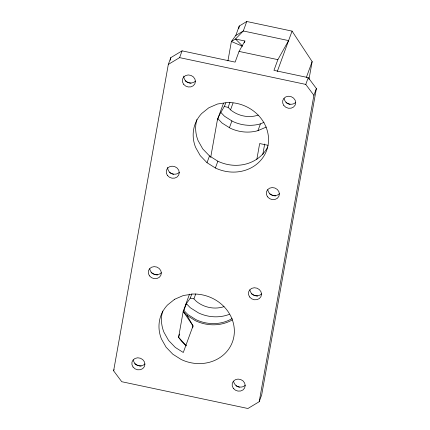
<?xml version="1.0" encoding="UTF-8"?>
<svg xmlns="http://www.w3.org/2000/svg" width="430" height="430" viewBox="0 0 430 430"><rect width="100%" height="100%" fill="white"/><g stroke="black" fill="none" stroke-linecap="round" stroke-linejoin="round"><path stroke-width="0.64" d="M242.316 46.171L231.394 41.479L235.785 35.502L243.305 30.982L288.594 40.597L277.871 59.652L273.958 70.353L308.251 77.636L316.378 88.532L261.676 394.95L259.193 401.722L247.911 408.5L121.749 381.716L113.622 370.821L168.323 64.409L170.807 57.631L182.089 50.853L235.135 62.114L239.053 51.412L244.906 41.011L235.495 39.017L231.394 41.479L227.927 60.883M170.334 60.275L170.807 57.631M186.174 345.908L181.535 341.269L178.579 337.308L183.196 311.433L189.528 294.125M210.684 157.461L217.386 119.927L223.498 103.221M238.795 28.584L239.252 26.02L246.777 21.5L292.067 31.116L312.142 61.608L308.971 79.378M192.683 327.843L193.027 325.886L187.023 315.421L183.196 311.433L183.906 310.428L186.383 303.655L190.329 307.762L198.407 312.868A36.792 33.126 20.1 0 0 229.351 314.335M256.839 159.363L259.661 143.545L268.073 145.329M262.8 154.542L264.681 144.002M259.193 401.722L313.9 95.309L316.378 88.532M178.762 336.663L179.509 334.099M168.323 64.409L179.611 57.625L182.089 50.853M235.785 35.502L239.252 26.02M113.622 370.821L114.074 369.59M246.777 21.5L243.305 30.982L235.495 39.017L242.461 45.967M244.245 42.817L244.906 41.011M217.386 119.927C219.241 113.73 223.638 108.865 225.863 102.856M207.018 162.707L200.273 155.681L195.612 147.409A38.12 34.319 20.1 0 1 201.665 113.531L208.829 107.769L217.494 104.017L227.072 102.539A38.12 34.319 20.1 0 1 268.057 145.206A38.12 34.319 20.1 0 1 215.382 167.996L207.018 162.707L209.496 155.929L202.75 148.909L198.09 140.637A38.12 34.319 20.1 0 1 196.859 119.519M258.236 115.111A27.181 24.472 20.1 0 1 230.534 109.849L228.126 107.344L229.942 102.388M230.534 109.849L233.028 103.033M229.432 127.699L231.91 120.921M215.382 167.996L217.865 161.218A38.12 34.319 20.1 0 0 267.702 146.931M185.674 304.66L190.313 298.087L191.898 293.749M224.046 306.622A27.181 24.472 20.1 0 1 196.343 301.355L193.935 298.855L195.752 293.9M277.302 71.461L292.067 31.116M218.096 118.922L222.041 123.028L230.12 128.135A36.792 33.126 20.1 0 0 257.952 130.65L260.429 123.878L264.015 122.324M306.38 77.368L312.142 61.608M313.9 95.309L305.773 84.409L308.251 77.636M257.952 130.65L266.315 127.033M239.053 51.412L277.871 59.652M179.611 57.625L305.773 84.409M224.503 106.575L228.126 107.344M190.313 298.087L193.935 298.855M209.496 155.929L217.865 161.218M187.023 315.421L195.392 320.71A38.12 34.319 20.1 0 0 232.356 319.882M220.574 112.144L224.519 116.251L232.598 121.357A36.792 33.126 20.1 0 0 260.429 123.878M183.906 310.428L187.851 314.534L195.929 319.64A36.792 33.126 20.1 0 0 232.125 318.539M178.579 337.308L186.249 345.72M183.196 311.433L193.027 325.886L183.293 352.487L175.306 347.44L168.56 340.42L163.9 332.148A38.12 34.319 20.1 0 1 162.669 311.024M239.553 387.193A9.944 8.955 20.1 0 1 235.962 385.731M245.218 385.199A6.627 5.966 20.1 0 1 238.252 386.726A6.627 5.966 20.1 0 1 233.619 381.265M261.526 293.867A6.627 5.966 20.1 0 1 254.56 295.394A6.627 5.966 20.1 0 1 249.927 289.927M257.79 296.093A9.944 8.955 20.1 0 1 251.222 293.647M161.363 272.738A6.627 5.966 20.1 0 1 154.397 274.265A6.627 5.966 20.1 0 1 149.764 268.804M157.622 274.964A9.944 8.955 20.1 0 1 155.698 274.732M155.069 274.582A9.944 8.955 20.1 0 1 151.054 272.518M141.196 366.14A9.944 8.955 20.1 0 1 139.272 365.909M138.643 365.753A9.944 8.955 20.1 0 1 134.628 363.694M144.931 363.914A6.627 5.966 20.1 0 1 137.971 365.441A6.627 5.966 20.1 0 1 133.338 359.974M290.051 104.35A9.944 8.955 20.1 0 1 285.918 102.528M191.049 83.259A9.944 8.955 20.1 0 1 185.126 80.851M295.716 102.356A6.627 5.966 20.1 0 1 288.75 103.883A6.627 5.966 20.1 0 1 284.117 98.422M275.673 195.919A9.944 8.955 20.1 0 1 271.287 194.849M270.712 194.553A9.944 8.955 20.1 0 1 269.615 193.86M279.409 193.694A6.627 5.966 20.1 0 1 272.443 195.22A6.627 5.966 20.1 0 1 267.809 189.754M173.629 174.295A9.944 8.955 20.1 0 1 169.495 172.473M179.294 172.306A6.627 5.966 20.1 0 1 171.785 173.623A6.627 5.966 20.1 0 1 167.678 167.313M195.43 81.071A6.627 5.966 20.1 0 1 187.926 82.388A6.627 5.966 20.1 0 1 183.82 76.078M174.639 299.275L167.469 305.037A38.12 34.319 20.1 0 0 161.422 338.921L166.082 347.193L172.828 354.212L181.191 359.502A38.12 34.319 20.1 0 0 233.866 336.717A38.12 34.319 20.1 0 0 192.882 294.045L183.304 295.528L174.639 299.275M149.479 275.861A6.627 5.966 20.1 0 0 160.772 275.522A6.627 5.966 20.1 0 0 154.139 266.622A6.627 5.966 20.1 0 0 149.479 275.861M133.053 367.037A6.627 5.966 20.1 0 0 144.346 366.693A6.627 5.966 20.1 0 0 137.713 357.792A6.627 5.966 20.1 0 0 133.053 367.037M233.334 388.322A6.627 5.966 20.1 0 0 244.632 387.984A6.627 5.966 20.1 0 0 237.994 379.083A6.627 5.966 20.1 0 0 233.334 388.322M249.642 296.99A6.627 5.966 20.1 0 0 260.94 296.646A6.627 5.966 20.1 0 0 254.302 287.745A6.627 5.966 20.1 0 0 249.642 296.99M167.41 175.429A6.627 5.966 20.1 0 0 178.703 175.085A6.627 5.966 20.1 0 0 172.07 166.184A6.627 5.966 20.1 0 0 167.41 175.429M183.546 84.194A6.627 5.966 20.1 0 0 194.844 83.85A6.627 5.966 20.1 0 0 188.206 74.949A6.627 5.966 20.1 0 0 183.546 84.194M267.524 196.816A6.627 5.966 20.1 0 0 278.823 196.472A6.627 5.966 20.1 0 0 272.185 187.571A6.627 5.966 20.1 0 0 267.524 196.816M283.832 105.484A6.627 5.966 20.1 0 0 295.13 105.14A6.627 5.966 20.1 0 0 288.492 96.239A6.627 5.966 20.1 0 0 283.832 105.484"/></g></svg>
